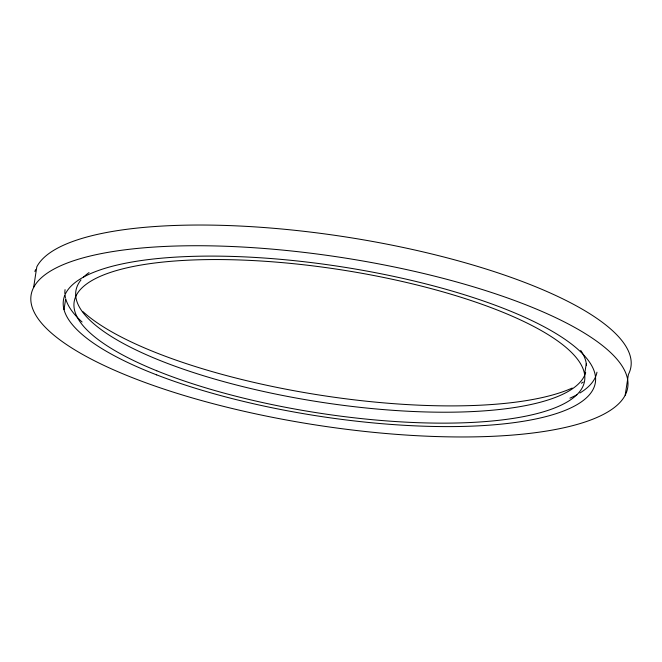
<?xml version="1.0" encoding="UTF-8"?>
<svg xmlns="http://www.w3.org/2000/svg" width="662" height="662" viewBox="0 0 662 662"><rect width="100%" height="100%" fill="white"/><g stroke="black" fill="none" stroke-linecap="round" stroke-linejoin="round"><path stroke-width="0.99" d="M33.613 287.507L36.815 266.811A301.872 84.728 8.8 0 1 373.525 241.63A301.872 84.728 8.8 0 1 628.387 374.493L625.185 395.189A301.872 84.728 8.8 0 1 146.062 382.859A301.872 84.728 8.8 0 1 216.946 245.991A301.872 84.728 8.8 0 1 625.185 395.189M64.015 309.626L65.546 299.696M584.587 374.51L586.284 363.587M34.912 271.577A301.872 84.728 8.8 0 1 35.549 269.641M583.255 382.065A269.144 75.542 8.8 0 1 581.385 383.248M572.216 388.04A269.144 75.542 8.8 0 1 319.812 395.106A269.144 75.542 8.8 0 1 82.957 311.645M596.958 372.201A269.144 75.542 8.8 0 1 579.879 393.021M576.892 394.742A269.144 75.542 8.8 0 1 569.932 398.16M82.088 321.997A269.144 75.542 8.8 0 1 65.704 298.703M65.455 297.677A269.144 75.542 8.8 0 1 65.083 295.641M64.893 293.614A269.144 75.542 8.8 0 1 65.058 289.625M585.688 372.574A258.23 72.472 8.8 0 1 294.722 397.771A258.23 72.472 8.8 0 1 81.004 279.918M83.437 277.229A258.23 72.472 8.8 0 1 89.039 272.57M580.682 350.38A258.23 72.472 8.8 0 1 586.491 365.614M156.662 374.874A269.144 75.542 8.8 0 0 591.199 392.475A269.144 75.542 8.8 0 0 240.331 256.707A269.144 75.542 8.8 0 0 156.662 374.874M156.753 370.778A258.23 72.472 8.8 0 0 578.754 392.732A258.23 72.472 8.8 0 0 252.685 260.538A258.23 72.472 8.8 0 0 156.753 370.778"/></g></svg>
